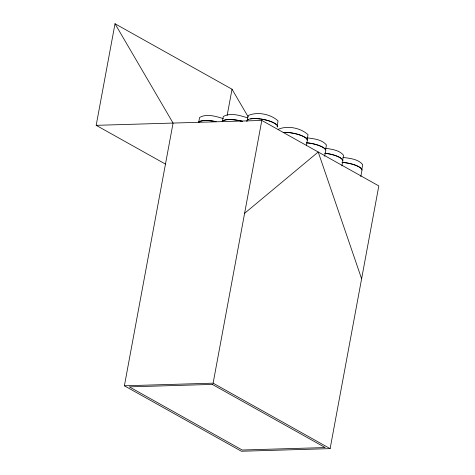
<?xml version="1.0" encoding="UTF-8"?>
<svg xmlns="http://www.w3.org/2000/svg" width="475" height="475" viewBox="0 0 475 475"><rect width="100%" height="100%" fill="white"/><g stroke="black" fill="none" stroke-linecap="round" stroke-linejoin="round"><path stroke-width="0.71" d="M165.353 164.035L96.182 125.335L115.009 23.75L232.02 89.211L248.027 116.589M96.182 125.335L261.808 120.448L378.818 185.915L330.125 448.632L241.401 451.25L124.385 385.789L173.078 123.067L115.009 23.75M227.181 115.336L232.02 89.211M330.125 448.632L213.115 383.171L261.808 120.448M277.109 126.332L278.041 120.876C270.738 114.083 257.373 111.405 248.229 115.514L247.297 120.531A15.277 4.447 10.5 0 1 248.443 119.599M307.093 140.137L308.026 134.68C300.717 127.888 287.357 125.21 278.213 129.319M306.417 145.285L307.23 140.909A15.556 4.524 10.5 0 0 300.224 135.066A15.556 4.524 10.5 0 0 283.213 132.347M325.607 149.678L326.408 144.934C321.807 139.359 313.524 138.736 306.791 137.774M324.668 156.269L325.613 151.169A15.556 4.524 10.5 0 0 306.393 142.726M342.718 159.992L343.52 155.254C339.435 150.082 331.912 149.364 325.814 148.283M341.911 165.858L342.724 161.482A15.556 4.524 10.5 0 0 324.811 153.176M361.742 170.026L362.674 164.57C358.073 158.994 349.784 158.371 343.057 157.409M360.792 176.629L361.879 170.804A15.556 4.524 10.5 0 0 342.018 162.308M244.589 213.328L318.214 152.006L361.606 278.789M124.385 385.789L213.115 383.171M247.695 117.895C240.142 115.55 230.636 112.314 223.303 116.5L222.371 121.517A15.277 4.447 10.5 0 1 242.22 121.368M223.315 118.607C215.947 116.405 206.69 113.341 199.589 117.456L198.657 122.473A15.277 4.447 10.5 0 1 215.965 121.695M342.101 162.402A15.277 4.447 10.5 0 1 344.66 162.658M345.307 162.747A15.277 4.447 10.5 0 1 361.558 169.165M324.858 153.265A15.277 4.447 10.5 0 1 342.588 160.271M306.464 142.821A15.277 4.447 10.5 0 1 320.061 145.985M320.649 146.241A15.277 4.447 10.5 0 1 325.476 149.952M283.373 132.442A15.277 4.447 10.5 0 1 290.011 132.768M290.664 132.852A15.277 4.447 10.5 0 1 306.909 139.276M250.521 118.952A15.277 4.447 10.5 0 1 260.033 118.964M260.68 119.047A15.277 4.447 10.5 0 1 276.224 124.593M246.893 121.647A15.556 4.524 10.5 0 1 262.657 119.284A15.556 4.524 10.5 0 1 277.246 127.104M222.098 121.457A15.556 4.524 10.5 0 1 242.309 121.309M198.384 122.413A15.556 4.524 10.5 0 1 216.006 121.624M212.307 384.412L129.325 386.858L242.203 450.009L325.185 447.563L212.307 384.412"/></g></svg>
